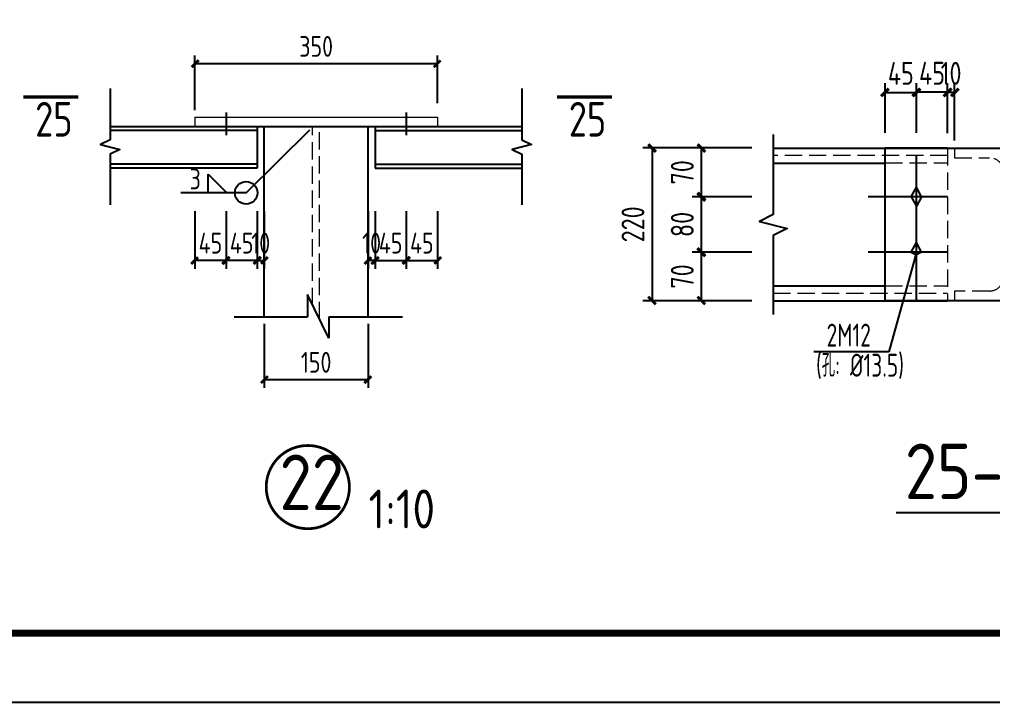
# Model space of a CAD drawing. Header units: millimetres. Extents: x 865490 to 879904, y 39442 to 44891.
# Drawn here: x 875624.6 to 875765, y 39450 to 39548.5 of the extents above; entities that cross this region are included whole.
import ezdxf

# ---------------------------------------------------------------- set-up
doc = ezdxf.new("R2010")
doc.units = ezdxf.units.MM
doc.header["$LTSCALE"] = 1000
doc.header["$MEASUREMENT"] = 0
for name, pattern in [('CENTER', [2, 1.25, -0.25, 0.25, -0.25]), ('DASH', [0.35, 0.25, -0.1]), ('DOTE', [2.42, 2, -0.2, 0.02, -0.2])]:
    doc.linetypes.add(name, pattern=pattern)
for name, color, linetype, lineweight in [('1', 4, 'Continuous', 70), ('D3', 62, 'Continuous', 9), ('LZ', 64, 'Continuous', 9), ('数字', 3, 'Continuous', 9)]:
    doc.layers.add(name, color=color, linetype=linetype, lineweight=lineweight)
for name, color, linetype in [('AXIS', 3, 'Continuous'), ('D1', 112, 'Continuous'), ('D2', 6, 'Continuous'), ('DIM', 7, 'Continuous'), ('DOTE', 1, 'DOTE'), ('M_Thin', 7, 'Continuous'), ('PUB_DIM', 3, 'Continuous'), ('文字', 7, 'Continuous'), ('标注', 7, 'Continuous'), ('桩', 6, 'Continuous')]:
    doc.layers.add(name, color=color, linetype=linetype)
doc.styles.add('GBHZ', font='gbenor.shx', dxfattribs={"width": 0.9, "bigfont": 'gbcbig.shx'})
doc.dimstyles.new('Y10', dxfattribs={"dimscale": 0, "dimtxt": 3, "dimasz": 0.01, "dimexe": 1.2, "dimexo": 1, "dimgap": 1, "dimtad": 1, "dimdec": 0, "dimlfac": 10, "dimzin": 0, "dimdsep": 46, "dimtxsty": 'GBHZ', "dimblk1": 'DX', "dimblk2": 'DX', "dimsah": 1, "dimcen": 0.09, "dimdle": 1, "dimadec": 0, "dimazin": 0, "dimtfac": 1, "dimtdec": 0, "dimtix": 1, "dimtmove": 2, "dimatfit": 3, "dimldrblk": 'DX', "dimfxl": 0, "dimtolj": 1, "dimtzin": 0, "dimarcsym": 0})
doc.dimstyles.new('Y10(110)', dxfattribs={"dimscale": 1.1, "dimtxt": 3, "dimasz": 0.01, "dimexe": 1.2, "dimexo": 1, "dimgap": 1, "dimtad": 1, "dimdec": 0, "dimlfac": 10, "dimzin": 0, "dimdsep": 46, "dimtxsty": 'GBHZ', "dimblk1": 'DX', "dimblk2": 'DX', "dimsah": 1, "dimcen": 0.09, "dimdle": 1, "dimadec": 0, "dimazin": 0, "dimtfac": 1, "dimtdec": 0, "dimtix": 1, "dimtmove": 2, "dimatfit": 3, "dimldrblk": 'DX', "dimfxl": 0, "dimtolj": 1, "dimtzin": 0, "dimarcsym": 0})

# ---------------------------------------------------------------- blocks, each defined once
blk = doc.blocks.new('DX')
at = {"color": 0, "linetype": 'ByBlock', "const_width": 40}
blk.add_lwpolyline([(-54, -51), (46, 49)], dxfattribs=at)
blk = doc.blocks.new('*D323')
at = {"layer": 'Defpoints', "color": 0, "linetype": 'ByBlock', "transparency": 16777216}
for p in [(875675.91, 39521.8), (875680.41, 39521.8), (875680.41, 39513.71)]:
    blk.add_point(p, dxfattribs=at)
at = {"layer": 'DIM', "color": 0, "linetype": 'ByBlock', "lineweight": -2, "transparency": 16777216}
for p, q in [((875675.91, 39520.8), (875675.91, 39512.51)), ((875680.41, 39520.8), (875680.41, 39512.51)), ((875675.9, 39513.71), (875675.89, 39513.71)), ((875675.91, 39513.71), (875680.41, 39513.71)), ((875680.42, 39513.71), (875680.43, 39513.71))]:
    blk.add_line(p, q, dxfattribs=at)
at = {"layer": 'DIM', "color": 0, "linetype": 'ByBlock', "lineweight": -2, "transparency": 16777216, "xscale": 0.01, "yscale": 0.01, "zscale": 0.01}
blk.add_blockref('DX', (875675.91, 39513.71), dxfattribs=at)
at = {"layer": 'DIM', "color": 0, "linetype": 'ByBlock', "lineweight": -2, "transparency": 16777216, "xscale": 0.01, "yscale": 0.01, "zscale": 0.01, "rotation": 180}
blk.add_blockref('DX', (875680.41, 39513.71), dxfattribs=at)
at = {"layer": 'DIM', "color": 0, "linetype": 'ByBlock', "transparency": 16777216, "insert": (875678.16, 39516.21), "char_height": 3, "attachment_point": 5, "style": 'GBHZ'}
blk.add_mtext('\\A1;45', dxfattribs=at)
blk = doc.blocks.new('*D324')
at = {"layer": 'Defpoints', "color": 0, "linetype": 'ByBlock', "transparency": 16777216}
for p in [(875680.41, 39521.8), (875684.91, 39521.8), (875684.91, 39513.71)]:
    blk.add_point(p, dxfattribs=at)
at = {"layer": 'DIM', "color": 0, "linetype": 'ByBlock', "lineweight": -2, "transparency": 16777216}
for p, q in [((875680.41, 39520.8), (875680.41, 39512.51)), ((875684.91, 39520.8), (875684.91, 39512.51)), ((875680.4, 39513.71), (875680.39, 39513.71)), ((875680.41, 39513.71), (875684.91, 39513.71)), ((875684.92, 39513.71), (875684.93, 39513.71))]:
    blk.add_line(p, q, dxfattribs=at)
at = {"layer": 'DIM', "color": 0, "linetype": 'ByBlock', "lineweight": -2, "transparency": 16777216, "xscale": 0.01, "yscale": 0.01, "zscale": 0.01}
blk.add_blockref('DX', (875680.41, 39513.71), dxfattribs=at)
at = {"layer": 'DIM', "color": 0, "linetype": 'ByBlock', "lineweight": -2, "transparency": 16777216, "xscale": 0.01, "yscale": 0.01, "zscale": 0.01, "rotation": 180}
blk.add_blockref('DX', (875684.91, 39513.71), dxfattribs=at)
at = {"layer": 'DIM', "color": 0, "linetype": 'ByBlock', "transparency": 16777216, "insert": (875682.66, 39516.21), "char_height": 3, "attachment_point": 5, "style": 'GBHZ'}
blk.add_mtext('\\A1;45', dxfattribs=at)
blk = doc.blocks.new('*D325')
at = {"layer": 'Defpoints', "color": 0, "linetype": 'ByBlock', "transparency": 16777216}
for p in [(875674.91, 39521.8), (875675.91, 39521.8), (875674.91, 39513.71)]:
    blk.add_point(p, dxfattribs=at)
at = {"layer": 'DIM', "color": 0, "linetype": 'ByBlock', "lineweight": -2, "transparency": 16777216}
for p, q in [((875674.91, 39520.8), (875674.91, 39512.51)), ((875675.91, 39520.8), (875675.91, 39512.51)), ((875674.9, 39513.71), (875674.89, 39513.71)), ((875675.91, 39513.71), (875674.91, 39513.71)), ((875675.92, 39513.71), (875675.93, 39513.71))]:
    blk.add_line(p, q, dxfattribs=at)
at = {"layer": 'DIM', "color": 0, "linetype": 'ByBlock', "lineweight": -2, "transparency": 16777216, "xscale": 0.01, "yscale": 0.01, "zscale": 0.01}
blk.add_blockref('DX', (875674.91, 39513.71), dxfattribs=at)
at = {"layer": 'DIM', "color": 0, "linetype": 'ByBlock', "lineweight": -2, "transparency": 16777216, "xscale": 0.01, "yscale": 0.01, "zscale": 0.01, "rotation": 180}
blk.add_blockref('DX', (875675.91, 39513.71), dxfattribs=at)
at = {"layer": 'DIM', "color": 0, "linetype": 'ByBlock', "transparency": 16777216, "insert": (875675.41, 39516.21), "char_height": 3, "attachment_point": 5, "style": 'GBHZ'}
blk.add_mtext('\\A1;10', dxfattribs=at)
blk = doc.blocks.new('*D326')
at = {"layer": 'Defpoints', "color": 0, "linetype": 'ByBlock', "transparency": 16777216}
for p in [(875649.91, 39542.08), (875684.91, 39535.39), (875649.91, 39534.38)]:
    blk.add_point(p, dxfattribs=at)
at = {"layer": 'DIM', "color": 0, "linetype": 'ByBlock', "lineweight": -2, "transparency": 16777216}
for p, q in [((875649.91, 39535.38), (875649.91, 39543.28)), ((875684.91, 39536.39), (875684.91, 39543.28)), ((875684.9, 39542.08), (875649.92, 39542.08))]:
    blk.add_line(p, q, dxfattribs=at)
at = {"layer": 'DIM', "color": 0, "linetype": 'ByBlock', "lineweight": -2, "transparency": 16777216, "xscale": 0.01, "yscale": 0.01, "zscale": 0.01, "rotation": 180}
blk.add_blockref('DX', (875649.91, 39542.08), dxfattribs=at)
at = {"layer": 'DIM', "color": 0, "linetype": 'ByBlock', "lineweight": -2, "transparency": 16777216, "xscale": 0.01, "yscale": 0.01, "zscale": 0.01}
blk.add_blockref('DX', (875684.91, 39542.08), dxfattribs=at)
at = {"layer": 'DIM', "color": 0, "linetype": 'ByBlock', "transparency": 16777216, "insert": (875667.41, 39544.58), "char_height": 3, "attachment_point": 5, "style": 'GBHZ'}
blk.add_mtext('\\A1;350', dxfattribs=at)
blk = doc.blocks.new('*D327')
at = {"layer": 'Defpoints', "color": 0, "linetype": 'ByBlock', "transparency": 16777216}
for p in [(875659.91, 39505.57), (875674.91, 39505.57), (875674.91, 39496.52)]:
    blk.add_point(p, dxfattribs=at)
at = {"layer": 'DIM', "color": 0, "linetype": 'ByBlock', "lineweight": -2, "transparency": 16777216}
for p, q in [((875659.91, 39504.57), (875659.91, 39495.32)), ((875674.91, 39504.57), (875674.91, 39495.32)), ((875659.92, 39496.52), (875674.9, 39496.52))]:
    blk.add_line(p, q, dxfattribs=at)
at = {"layer": 'DIM', "color": 0, "linetype": 'ByBlock', "lineweight": -2, "transparency": 16777216, "xscale": 0.01, "yscale": 0.01, "zscale": 0.01, "rotation": 180}
blk.add_blockref('DX', (875659.91, 39496.52), dxfattribs=at)
at = {"layer": 'DIM', "color": 0, "linetype": 'ByBlock', "lineweight": -2, "transparency": 16777216, "xscale": 0.01, "yscale": 0.01, "zscale": 0.01}
blk.add_blockref('DX', (875674.91, 39496.52), dxfattribs=at)
at = {"layer": 'DIM', "color": 0, "linetype": 'ByBlock', "transparency": 16777216, "insert": (875667.41, 39499.02), "char_height": 3, "attachment_point": 5, "style": 'GBHZ'}
blk.add_mtext('\\A1;150', dxfattribs=at)
blk = doc.blocks.new('*D328')
at = {"layer": 'Defpoints', "color": 0, "linetype": 'ByBlock', "transparency": 16777216}
for p in [(875654.41, 39521.8), (875658.91, 39521.8), (875654.41, 39513.71)]:
    blk.add_point(p, dxfattribs=at)
at = {"layer": 'DIM', "color": 0, "linetype": 'ByBlock', "lineweight": -2, "transparency": 16777216}
for p, q in [((875654.41, 39520.8), (875654.41, 39512.51)), ((875658.91, 39520.8), (875658.91, 39512.51)), ((875654.4, 39513.71), (875654.39, 39513.71)), ((875658.91, 39513.71), (875654.41, 39513.71)), ((875658.92, 39513.71), (875658.93, 39513.71))]:
    blk.add_line(p, q, dxfattribs=at)
at = {"layer": 'DIM', "color": 0, "linetype": 'ByBlock', "lineweight": -2, "transparency": 16777216, "xscale": 0.01, "yscale": 0.01, "zscale": 0.01}
blk.add_blockref('DX', (875654.41, 39513.71), dxfattribs=at)
at = {"layer": 'DIM', "color": 0, "linetype": 'ByBlock', "lineweight": -2, "transparency": 16777216, "xscale": 0.01, "yscale": 0.01, "zscale": 0.01, "rotation": 180}
blk.add_blockref('DX', (875658.91, 39513.71), dxfattribs=at)
at = {"layer": 'DIM', "color": 0, "linetype": 'ByBlock', "transparency": 16777216, "insert": (875656.66, 39516.21), "char_height": 3, "attachment_point": 5, "style": 'GBHZ'}
blk.add_mtext('\\A1;45', dxfattribs=at)
blk = doc.blocks.new('*D329')
at = {"layer": 'Defpoints', "color": 0, "linetype": 'ByBlock', "transparency": 16777216}
for p in [(875649.91, 39521.8), (875654.41, 39521.8), (875649.91, 39513.71)]:
    blk.add_point(p, dxfattribs=at)
at = {"layer": 'DIM', "color": 0, "linetype": 'ByBlock', "lineweight": -2, "transparency": 16777216}
for p, q in [((875649.91, 39520.8), (875649.91, 39512.51)), ((875654.41, 39520.8), (875654.41, 39512.51)), ((875649.9, 39513.71), (875649.89, 39513.71)), ((875654.41, 39513.71), (875649.91, 39513.71)), ((875654.42, 39513.71), (875654.43, 39513.71))]:
    blk.add_line(p, q, dxfattribs=at)
at = {"layer": 'DIM', "color": 0, "linetype": 'ByBlock', "lineweight": -2, "transparency": 16777216, "xscale": 0.01, "yscale": 0.01, "zscale": 0.01}
blk.add_blockref('DX', (875649.91, 39513.71), dxfattribs=at)
at = {"layer": 'DIM', "color": 0, "linetype": 'ByBlock', "lineweight": -2, "transparency": 16777216, "xscale": 0.01, "yscale": 0.01, "zscale": 0.01, "rotation": 180}
blk.add_blockref('DX', (875654.41, 39513.71), dxfattribs=at)
at = {"layer": 'DIM', "color": 0, "linetype": 'ByBlock', "transparency": 16777216, "insert": (875652.16, 39516.21), "char_height": 3, "attachment_point": 5, "style": 'GBHZ'}
blk.add_mtext('\\A1;45', dxfattribs=at)
blk = doc.blocks.new('*D330')
at = {"layer": 'Defpoints', "color": 0, "linetype": 'ByBlock', "transparency": 16777216}
for p in [(875658.91, 39521.8), (875659.91, 39521.8), (875659.91, 39513.71)]:
    blk.add_point(p, dxfattribs=at)
at = {"layer": 'DIM', "color": 0, "linetype": 'ByBlock', "lineweight": -2, "transparency": 16777216}
for p, q in [((875658.91, 39520.8), (875658.91, 39512.51)), ((875659.91, 39520.8), (875659.91, 39512.51)), ((875658.9, 39513.71), (875658.89, 39513.71)), ((875658.91, 39513.71), (875659.91, 39513.71)), ((875659.92, 39513.71), (875659.93, 39513.71))]:
    blk.add_line(p, q, dxfattribs=at)
at = {"layer": 'DIM', "color": 0, "linetype": 'ByBlock', "lineweight": -2, "transparency": 16777216, "xscale": 0.01, "yscale": 0.01, "zscale": 0.01}
blk.add_blockref('DX', (875658.91, 39513.71), dxfattribs=at)
at = {"layer": 'DIM', "color": 0, "linetype": 'ByBlock', "lineweight": -2, "transparency": 16777216, "xscale": 0.01, "yscale": 0.01, "zscale": 0.01, "rotation": 180}
blk.add_blockref('DX', (875659.91, 39513.71), dxfattribs=at)
at = {"layer": 'DIM', "color": 0, "linetype": 'ByBlock', "transparency": 16777216, "insert": (875659.41, 39516.21), "char_height": 3, "attachment_point": 5, "style": 'GBHZ'}
blk.add_mtext('\\A1;10', dxfattribs=at)
blk = doc.blocks.new('*D368')
at = {"layer": 'Defpoints', "color": 0, "linetype": 'ByBlock', "transparency": 16777216}
for p in [(875731.37, 39529.95), (875715.87, 39507.9), (875731.37, 39507.9)]:
    blk.add_point(p, dxfattribs=at)
at = {"layer": 'DIM', "color": 0, "linetype": 'ByBlock', "lineweight": -2, "transparency": 16777216}
for p, q in [((875730.27, 39529.95), (875714.55, 39529.95)), ((875715.87, 39529.93), (875715.87, 39507.91)), ((875730.27, 39507.9), (875714.55, 39507.9))]:
    blk.add_line(p, q, dxfattribs=at)
at = {"layer": 'DIM', "color": 0, "linetype": 'ByBlock', "lineweight": -2, "transparency": 16777216, "xscale": 0.011, "yscale": 0.011, "zscale": 0.011}
for p, rotation in [((875715.87, 39529.95), 90), ((875715.87, 39507.9), 270)]:
    blk.add_blockref('DX', p, dxfattribs=dict(at, rotation=rotation))
at = {"layer": 'DIM', "color": 0, "linetype": 'ByBlock', "transparency": 16777216, "insert": (875713.12, 39518.92), "char_height": 3.3, "attachment_point": 5, "rotation": 90, "style": 'GBHZ'}
blk.add_mtext('\\A1;220', dxfattribs=at)
blk = doc.blocks.new('*D369')
at = {"layer": 'Defpoints', "color": 0, "linetype": 'ByBlock', "transparency": 16777216}
for p in [(875754.02, 39537.94), (875749.52, 39531), (875754.02, 39531)]:
    blk.add_point(p, dxfattribs=at)
at = {"layer": 'DIM', "color": 0, "linetype": 'ByBlock', "lineweight": -2, "transparency": 16777216}
for p, q in [((875749.52, 39532.1), (875749.52, 39539.26)), ((875754.02, 39532.1), (875754.02, 39539.26)), ((875749.51, 39537.94), (875749.5, 39537.94)), ((875749.52, 39537.94), (875754.02, 39537.94)), ((875754.03, 39537.94), (875754.04, 39537.94))]:
    blk.add_line(p, q, dxfattribs=at)
at = {"layer": 'DIM', "color": 0, "linetype": 'ByBlock', "lineweight": -2, "transparency": 16777216, "xscale": 0.011, "yscale": 0.011, "zscale": 0.011}
blk.add_blockref('DX', (875749.52, 39537.94), dxfattribs=at)
at = {"layer": 'DIM', "color": 0, "linetype": 'ByBlock', "lineweight": -2, "transparency": 16777216, "xscale": 0.011, "yscale": 0.011, "zscale": 0.011, "rotation": 180}
blk.add_blockref('DX', (875754.02, 39537.94), dxfattribs=at)
at = {"layer": 'DIM', "color": 0, "linetype": 'ByBlock', "transparency": 16777216, "insert": (875751.77, 39540.69), "char_height": 3.3, "attachment_point": 5, "style": 'GBHZ'}
blk.add_mtext('\\A1;45', dxfattribs=at)
blk = doc.blocks.new('*D370')
at = {"layer": 'Defpoints', "color": 0, "linetype": 'ByBlock', "transparency": 16777216}
for p in [(875758.52, 39537.94), (875758.52, 39530.95), (875759.52, 39529.9)]:
    blk.add_point(p, dxfattribs=at)
at = {"layer": 'DIM', "color": 0, "linetype": 'ByBlock', "lineweight": -2, "transparency": 16777216}
for p, q in [((875758.52, 39532.05), (875758.52, 39539.26)), ((875759.52, 39531), (875759.52, 39539.26)), ((875758.51, 39537.94), (875758.5, 39537.94)), ((875759.52, 39537.94), (875758.52, 39537.94)), ((875759.53, 39537.94), (875759.54, 39537.94))]:
    blk.add_line(p, q, dxfattribs=at)
at = {"layer": 'DIM', "color": 0, "linetype": 'ByBlock', "lineweight": -2, "transparency": 16777216, "xscale": 0.011, "yscale": 0.011, "zscale": 0.011}
blk.add_blockref('DX', (875758.52, 39537.94), dxfattribs=at)
at = {"layer": 'DIM', "color": 0, "linetype": 'ByBlock', "lineweight": -2, "transparency": 16777216, "xscale": 0.011, "yscale": 0.011, "zscale": 0.011, "rotation": 180}
blk.add_blockref('DX', (875759.52, 39537.94), dxfattribs=at)
at = {"layer": 'DIM', "color": 0, "linetype": 'ByBlock', "transparency": 16777216, "insert": (875759.02, 39540.69), "char_height": 3.3, "attachment_point": 5, "style": 'GBHZ'}
blk.add_mtext('\\A1;10', dxfattribs=at)
blk = doc.blocks.new('*D371')
at = {"layer": 'Defpoints', "color": 0, "linetype": 'ByBlock', "transparency": 16777216}
for p in [(875754.02, 39537.96), (875754.02, 39531.01), (875758.52, 39530.95)]:
    blk.add_point(p, dxfattribs=at)
at = {"layer": 'DIM', "color": 0, "linetype": 'ByBlock', "lineweight": -2, "transparency": 16777216}
for p, q in [((875754.02, 39532.11), (875754.02, 39539.28)), ((875758.52, 39532.05), (875758.52, 39539.28)), ((875754.01, 39537.96), (875754, 39537.96)), ((875758.52, 39537.96), (875754.02, 39537.96)), ((875758.53, 39537.96), (875758.54, 39537.96))]:
    blk.add_line(p, q, dxfattribs=at)
at = {"layer": 'DIM', "color": 0, "linetype": 'ByBlock', "lineweight": -2, "transparency": 16777216, "xscale": 0.011, "yscale": 0.011, "zscale": 0.011}
blk.add_blockref('DX', (875754.02, 39537.96), dxfattribs=at)
at = {"layer": 'DIM', "color": 0, "linetype": 'ByBlock', "lineweight": -2, "transparency": 16777216, "xscale": 0.011, "yscale": 0.011, "zscale": 0.011, "rotation": 180}
blk.add_blockref('DX', (875758.52, 39537.96), dxfattribs=at)
at = {"layer": 'DIM', "color": 0, "linetype": 'ByBlock', "transparency": 16777216, "insert": (875756.27, 39540.71), "char_height": 3.3, "attachment_point": 5, "style": 'GBHZ'}
blk.add_mtext('\\A1;45', dxfattribs=at)
blk = doc.blocks.new('*D372')
at = {"layer": 'Defpoints', "color": 0, "linetype": 'ByBlock', "transparency": 16777216}
for p in [(875722.99, 39514.9), (875731.37, 39514.9), (875731.37, 39507.9)]:
    blk.add_point(p, dxfattribs=at)
at = {"layer": 'DIM', "color": 0, "linetype": 'ByBlock', "lineweight": -2, "transparency": 16777216}
for p, q in [((875730.27, 39514.9), (875721.67, 39514.9)), ((875722.99, 39507.91), (875722.99, 39514.89)), ((875730.27, 39507.9), (875721.67, 39507.9))]:
    blk.add_line(p, q, dxfattribs=at)
at = {"layer": 'DIM', "color": 0, "linetype": 'ByBlock', "lineweight": -2, "transparency": 16777216, "xscale": 0.011, "yscale": 0.011, "zscale": 0.011}
for p, rotation in [((875722.99, 39514.9), 90), ((875722.99, 39507.9), 270)]:
    blk.add_blockref('DX', p, dxfattribs=dict(at, rotation=rotation))
at = {"layer": 'DIM', "color": 0, "linetype": 'ByBlock', "transparency": 16777216, "insert": (875720.24, 39511.4), "char_height": 3.3, "attachment_point": 5, "rotation": 90, "style": 'GBHZ'}
blk.add_mtext('\\A1;70', dxfattribs=at)
blk = doc.blocks.new('*D373')
at = {"layer": 'Defpoints', "color": 0, "linetype": 'ByBlock', "transparency": 16777216}
for p in [(875722.99, 39522.9), (875731.37, 39522.9), (875731.37, 39514.9)]:
    blk.add_point(p, dxfattribs=at)
at = {"layer": 'DIM', "color": 0, "linetype": 'ByBlock', "lineweight": -2, "transparency": 16777216}
for p, q in [((875730.27, 39522.9), (875721.67, 39522.9)), ((875722.99, 39514.91), (875722.99, 39522.89)), ((875730.27, 39514.9), (875721.67, 39514.9))]:
    blk.add_line(p, q, dxfattribs=at)
at = {"layer": 'DIM', "color": 0, "linetype": 'ByBlock', "lineweight": -2, "transparency": 16777216, "xscale": 0.011, "yscale": 0.011, "zscale": 0.011}
for p, rotation in [((875722.99, 39522.9), 90), ((875722.99, 39514.9), 270)]:
    blk.add_blockref('DX', p, dxfattribs=dict(at, rotation=rotation))
at = {"layer": 'DIM', "color": 0, "linetype": 'ByBlock', "transparency": 16777216, "insert": (875720.24, 39518.9), "char_height": 3.3, "attachment_point": 5, "rotation": 90, "style": 'GBHZ'}
blk.add_mtext('\\A1;80', dxfattribs=at)
blk = doc.blocks.new('*D374')
at = {"layer": 'Defpoints', "color": 0, "linetype": 'ByBlock', "transparency": 16777216}
for p in [(875722.99, 39529.95), (875731.37, 39529.95), (875731.37, 39522.9)]:
    blk.add_point(p, dxfattribs=at)
at = {"layer": 'DIM', "color": 0, "linetype": 'ByBlock', "lineweight": -2, "transparency": 16777216}
for p, q in [((875730.27, 39529.95), (875721.67, 39529.95)), ((875722.99, 39522.91), (875722.99, 39529.93)), ((875730.27, 39522.9), (875721.67, 39522.9))]:
    blk.add_line(p, q, dxfattribs=at)
at = {"layer": 'DIM', "color": 0, "linetype": 'ByBlock', "lineweight": -2, "transparency": 16777216, "xscale": 0.011, "yscale": 0.011, "zscale": 0.011}
for p, rotation in [((875722.99, 39529.95), 90), ((875722.99, 39522.9), 270)]:
    blk.add_blockref('DX', p, dxfattribs=dict(at, rotation=rotation))
at = {"layer": 'DIM', "color": 0, "linetype": 'ByBlock', "transparency": 16777216, "insert": (875720.24, 39526.42), "char_height": 3.3, "attachment_point": 5, "rotation": 90, "style": 'GBHZ'}
blk.add_mtext('\\A1;70', dxfattribs=at)

msp = doc.modelspace()

# ---------------------------------------------------------------- linework, layer by layer
msp.add_line((876216.28, 39449.955), (875375.28, 39449.955))
at = {"color": 0, "const_width": 1}
msp.add_lwpolyline([(876206.28, 39459.955), (875400.28, 39459.955), (875400.28, 40033.955), (876206.28, 40033.955)], close=True, dxfattribs=at)
at = {"linetype": 'ByBlock', "ltscale": 0.5, "const_width": 0.4}
msp.add_lwpolyline([(875660.209, 39481.023, 1), (875672.209, 39481.023, 1)], format="xyb", close=True, dxfattribs=at)
at = {"layer": '1', "const_width": 0.48}
for points in [[(875625.171, 39537.305), (875633.093, 39537.305)], [(875702.163, 39537.305), (875710.085, 39537.305)]]:
    msp.add_lwpolyline(points, dxfattribs=at)
at = {"layer": 'D1', "color": 251}
for p, q in [((875657.3, 39523.456), (875666.521, 39532.573)), ((875651.831, 39523.456), (875651.831, 39526.161)), ((875651.831, 39526.161), (875654.535, 39523.456)), ((875657.3, 39523.456), (875647.891, 39523.456)), ((875754.02, 39514.899), (875750.035, 39500.528)), ((875669.242, 39502.486), (875666.165, 39508.808)), ((875666.165, 39508.808), (875666.165, 39505.572)), ((875655.579, 39505.572), (875666.165, 39505.572)), ((875669.242, 39505.572), (875679.848, 39505.572)), ((875669.242, 39505.572), (875669.242, 39502.486)), ((875750.035, 39500.528), (875739.212, 39500.528))]:
    msp.add_line(p, q, dxfattribs=at)
msp.add_circle((875657.3, 39523.456), 1.629, dxfattribs=at)
at = {"layer": 'D2'}
for p, q in [((875654.407, 39535.052), (875654.407, 39531.784)), ((875680.407, 39535.052), (875680.407, 39531.784)), ((875637.708, 39533.024), (875697.106, 39533.024)), ((875658.91, 39532.46), (875637.708, 39532.46)), ((875658.91, 39533.024), (875658.91, 39527.026)), ((875659.907, 39505.572), (875659.907, 39533.024)), ((875674.907, 39505.572), (875674.907, 39533.024)), ((875675.904, 39533.024), (875675.904, 39527.026)), ((875675.904, 39532.46), (875697.106, 39532.46)), ((875733.366, 39529.902), (875758.52, 39529.902)), ((875758.52, 39529.902), (875749.52, 39529.902)), ((875658.91, 39527.589), (875637.708, 39527.589)), ((875658.91, 39527.026), (875637.708, 39527.026)), ((875675.904, 39527.589), (875697.106, 39527.589)), ((875675.904, 39527.026), (875697.106, 39527.026)), ((875733.366, 39527.761), (875749.52, 39527.761)), ((875733.366, 39510.043), (875749.52, 39510.043)), ((875733.366, 39507.902), (875758.52, 39507.902))]:
    msp.add_line(p, q, dxfattribs=at)
at = {"layer": 'D3'}
for p, q in [((875649.907, 39534.376), (875684.907, 39534.376)), ((875649.907, 39534.376), (875649.907, 39533.024)), ((875684.907, 39534.376), (875684.907, 39533.024))]:
    msp.add_line(p, q, dxfattribs=at)
at = {"layer": 'DOTE', "linetype": 'CENTER', "ltscale": 0.02}
for p, q in [((875754.02, 39507.902), (875754.02, 39528.832)), ((875758.52, 39522.902), (875747.069, 39522.902)), ((875758.52, 39514.899), (875747.069, 39514.899))]:
    msp.add_line(p, q, dxfattribs=at)
at = {"layer": 'LZ', "color": 251, "linetype": 'DASH', "ltscale": 0.01}
for p, q in [((875666.907, 39507.283), (875666.907, 39533.024)), ((875667.907, 39505.229), (875667.907, 39533.024)), ((875758.52, 39529.902), (875758.52, 39507.902)), ((875758.52, 39528.832), (875733.366, 39528.832)), ((875749.52, 39527.804), (875758.52, 39527.804)), ((875749.52, 39510.043), (875758.52, 39510.043)), ((875733.366, 39508.973), (875758.52, 39508.973))]:
    msp.add_line(p, q, dxfattribs=at)
msp.add_lwpolyline([(875774.522, 39529.902), (875759.522, 39529.902), (875759.522, 39528.502), (875764.572, 39528.502, -0.4142136), (875766.572, 39526.502), (875766.572, 39511.302, -0.4142136), (875764.572, 39509.302), (875759.522, 39509.302), (875759.522, 39507.902), (875774.522, 39507.902), (875774.522, 39509.302), (875769.472, 39509.302, -0.4142136), (875767.472, 39511.302), (875767.472, 39526.502, -0.4142136), (875769.472, 39528.502), (875774.522, 39528.502)], format="xyb", close=True, dxfattribs=at)
at = {"layer": 'M_Thin', "color": 7}
for points in [[(875637.708, 39538.488), (875637.708, 39531.118), (875636.308, 39530.418), (875639.108, 39529.718), (875637.708, 39529.018), (875637.708, 39521.721)], [(875697.106, 39538.488), (875697.106, 39531.118), (875698.506, 39530.418), (875695.706, 39529.718), (875697.106, 39529.018), (875697.106, 39521.721)], [(875733.366, 39531.856), (875733.366, 39520.326), (875731.366, 39519.326), (875735.366, 39518.326), (875733.366, 39517.326), (875733.366, 39505.902)]]:
    msp.add_lwpolyline(points, dxfattribs=at)
at = {"layer": '文字', "color": 6, "const_width": 0.32}
msp.add_lwpolyline([(875751.092, 39477.339), (875775.308, 39477.339)], dxfattribs=at)
at = {"layer": '标注'}
msp.add_lwpolyline([(875749.52, 39529.902), (875784.52, 39529.902), (875784.52, 39507.902), (875749.52, 39507.902)], close=True, dxfattribs=at)
at = {"layer": '桩'}
for p, q in [((875753.271, 39522.902), (875754.02, 39524.284)), ((875754.769, 39522.902), (875754.02, 39524.284)), ((875753.271, 39522.902), (875754.02, 39521.521)), ((875754.769, 39522.902), (875754.02, 39521.521)), ((875753.271, 39514.899), (875754.02, 39516.281)), ((875754.769, 39514.899), (875754.02, 39516.281)), ((875753.271, 39514.899), (875754.02, 39514.518)), ((875754.769, 39514.899), (875754.02, 39514.518))]:
    msp.add_line(p, q, dxfattribs=at)

# ---------------------------------------------------------------- texts
at = {"layer": 'AXIS', "style": 'GBHZ', "width": 0.8}
for s, p in [('2M12', (875741.063, 39501.294)), ('(孔: %%C13.5)', (875739.531, 39496.951))]:
    msp.add_text(s, height=3.3, dxfattribs=at).set_placement(p)
at = {"layer": 'PUB_DIM', "style": 'GBHZ', "width": 0.9}
for p in [(875626.867, 39531.577), (875703.859, 39531.577)]:
    msp.add_text('25', height=5, dxfattribs=at).set_placement(p)
at = {"layer": '数字', "style": 'GBHZ', "width": 0.9}
msp.add_text('3', height=3, dxfattribs=at).set_placement((875649.159, 39523.965))
at = {"layer": '文字', "color": 6, "style": 'GBHZ'}
for s, height, p in [('25-25', 8, (875752.344, 39479.29)), ('22', 8, (875662.122, 39477.714)), ('1:10', 5.6, (875674.976, 39475.071, -0.009))]:
    msp.add_text(s, height=height, dxfattribs=at).set_placement(p)

# ---------------------------------------------------------------- dimensions: what is measured, and where the dimension line sits
at = {"layer": 'DIM', "linetype": 'ByBlock'}
for base, p1, p2, picture, middle in [((875649.907, 39542.082), (875684.907, 39535.392), (875649.907, 39534.376), '*D326', (875667.407, 39544.582)), ((875659.907, 39513.707), (875658.907, 39521.8), (875659.907, 39521.8), '*D330', (875659.407, 39516.207)), ((875680.407, 39513.707), (875675.907, 39521.8), (875680.407, 39521.8), '*D323', (875678.157, 39516.207)), ((875684.907, 39513.707), (875680.407, 39521.8), (875684.907, 39521.8), '*D324', (875682.657, 39516.207)), ((875674.907, 39496.523), (875659.907, 39505.572), (875674.907, 39505.572), '*D327', (875667.407, 39499.023))]:
    dim = msp.add_linear_dim(base=base, p1=p1, p2=p2, dimstyle='Y10', override={"dimscale": 1}, dxfattribs=at)
    dim.commit()
    dim.dimension.update_dxf_attribs({"geometry": picture, "text_midpoint": middle})
at = {"layer": 'DIM', "color": 6, "linetype": 'ByBlock'}
dim = msp.add_linear_dim(base=(875754.02, 39537.945), p1=(875749.52, 39530.998), p2=(875754.02, 39530.998), dimstyle='Y10(110)', override={"dimtxsty": 'GBHZ'}, dxfattribs=at)
dim.commit()
dim.dimension.update_dxf_attribs({"geometry": '*D369', "text_midpoint": (875751.77, 39540.695)})
for base, p1, p2, angle, picture, middle in [((875754.02, 39537.959), (875758.52, 39530.949), (875754.02, 39531.012), 180, '*D371', (875756.27, 39540.709)), ((875758.52, 39537.945), (875759.52, 39529.902), (875758.52, 39530.949), 180, '*D370', (875759.02, 39540.695)), ((875715.867, 39507.902), (875731.374, 39529.945), (875731.374, 39507.902), 90, '*D368', (875713.117, 39518.924)), ((875722.985, 39529.945), (875731.374, 39522.902), (875731.374, 39529.945), 90, '*D374', (875720.235, 39526.424)), ((875722.985, 39522.902), (875731.374, 39514.899), (875731.374, 39522.902), 90, '*D373', (875720.235, 39518.901)), ((875722.985, 39514.899), (875731.374, 39507.902), (875731.374, 39514.899), 90, '*D372', (875720.235, 39511.401))]:
    dim = msp.add_linear_dim(base=base, p1=p1, p2=p2, angle=angle, dimstyle='Y10(110)', override={"dimtxsty": 'GBHZ'}, dxfattribs=at)
    dim.commit()
    dim.dimension.update_dxf_attribs({"geometry": picture, "text_midpoint": middle})
at = {"layer": 'DIM', "linetype": 'ByBlock'}
for base, p1, p2, picture, middle in [((875649.907, 39513.707), (875654.407, 39521.8), (875649.907, 39521.8), '*D329', (875652.157, 39516.207)), ((875654.407, 39513.707), (875658.907, 39521.8), (875654.407, 39521.8), '*D328', (875656.657, 39516.207)), ((875674.907, 39513.707), (875675.907, 39521.8), (875674.907, 39521.8), '*D325', (875675.407, 39516.207))]:
    dim = msp.add_linear_dim(base=base, p1=p1, p2=p2, angle=180, dimstyle='Y10', override={"dimscale": 1}, dxfattribs=at)
    dim.commit()
    dim.dimension.update_dxf_attribs({"geometry": picture, "text_midpoint": middle})

doc.saveas('drawing.dxf')
